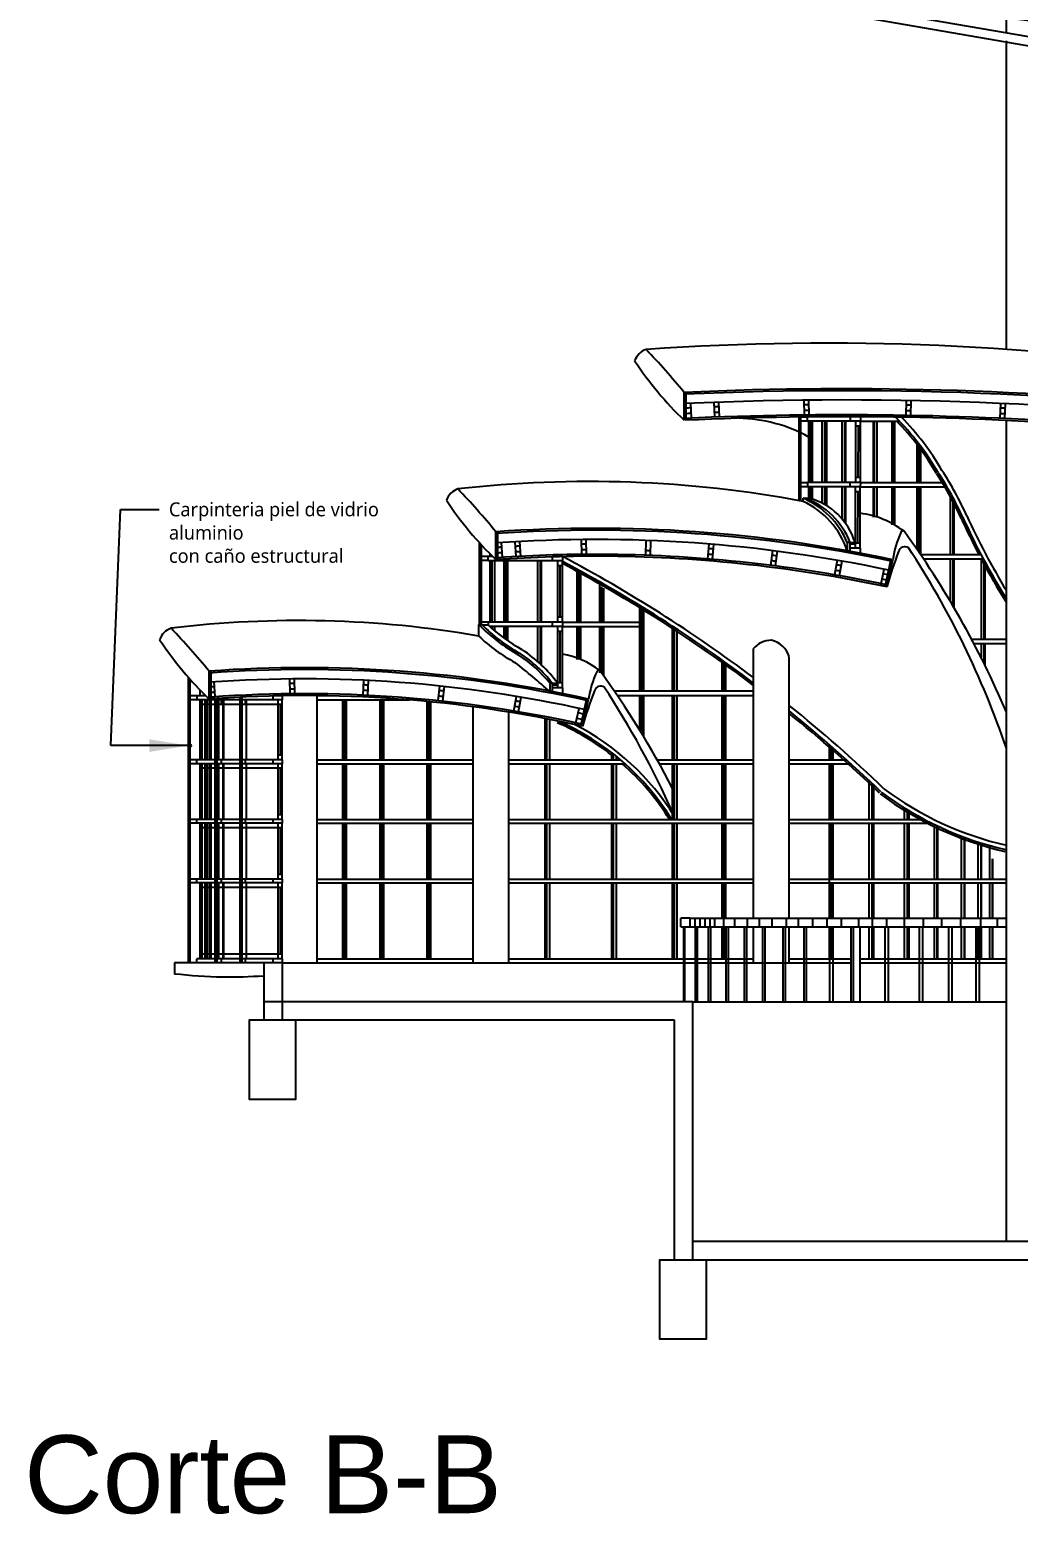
# Model space of a CAD drawing. Extents: x -30 to 1202, y 231 to 898.
# Drawn here: x 83.3 to 147.1, y 745 to 840.8 of the extents above; entities that cross this region are included whole.
import ezdxf

# ---------------------------------------------------------------- set-up
doc = ezdxf.new("R2010")
doc.units = 0
doc.header["$LTSCALE"] = 0.04
for name, color, linetype in [('0.1', 1, 'CONTINUOUS'), ('0.2', 2, 'CONTINUOUS'), ('0.3', 3, 'CONTINUOUS'), ('0.5', 5, 'CONTINUOUS')]:
    doc.layers.add(name, color=color, linetype=linetype)
doc.styles.add('Amir', font='l_10646.ttf', dxfattribs={"height": 0.15})
doc.styles.get("Standard").update_dxf_attribs({"font": 'romans.shx'})
doc.styles.add('STYLE2', font='arial.ttf')
doc.dimstyles.get("Standard").update_dxf_attribs({"dimtxt": 0.18, "dimasz": 0.18, "dimexe": 0.18, "dimexo": 0.0625, "dimgap": 0.09, "dimtad": 0, "dimtih": 1, "dimtoh": 1, "dimdec": 4, "dimzin": 0, "dimdsep": 46, "dimtxsty": 'Standard', "dimcen": 0.09, "dimadec": 0, "dimazin": 0, "dimtfac": 1, "dimtdec": 4, "dimtofl": 0, "dimtmove": 0, "dimatfit": 3, "dimfxl": 1, "dimtolj": 1, "dimtzin": 0, "dimarcsym": 0})

msp = doc.modelspace()

# ---------------------------------------------------------------- linework, layer by layer
at = {"layer": '0.1'}
for p, q in [((146.368, 840.617), (146.368, 841.597)), ((146.368, 820.174), (146.368, 840.107)), ((136.955, 815.546), (139.456, 815.546)), ((137.774, 815.546), (137.774, 811.586)), ((137.834, 815.546), (137.834, 811.586)), ((138.014, 815.546), (138.014, 811.586)), ((138.973, 815.546), (138.973, 811.586)), ((139.033, 815.546), (139.033, 811.586)), ((139.153, 815.546), (139.153, 811.586)), ((146.368, 762.578), (146.368, 815.588)), ((140.588, 814.245), (140.588, 811.586)), ((140.708, 814.091), (140.708, 811.586)), ((140.828, 813.934), (140.828, 811.586)), ((136.938, 811.304), (142.533, 811.304)), ((136.939, 811.586), (142.366, 811.586)), ((137.774, 811.304), (137.774, 809.352)), ((137.834, 811.304), (137.834, 809.352)), ((138.014, 811.304), (138.014, 809.352)), ((138.973, 811.304), (138.973, 808.844)), ((139.033, 811.304), (139.033, 808.844)), ((139.153, 811.304), (139.153, 808.844)), ((140.588, 811.304), (140.588, 807.275)), ((140.708, 811.304), (140.708, 807.101)), ((140.828, 811.304), (140.828, 806.926)), ((142.731, 810.957), (142.731, 806.926)), ((142.911, 810.643), (142.911, 806.926)), ((142.971, 810.515), (142.971, 806.926)), ((140.828, 806.926), (144.733, 806.926)), ((141.018, 806.644), (144.883, 806.644)), ((142.731, 806.644), (142.731, 803.943)), ((142.911, 806.644), (142.911, 803.639)), ((142.971, 806.644), (142.971, 803.536)), ((144.741, 806.644), (144.741, 801.465)), ((144.921, 806.573), (144.921, 801.465)), ((144.981, 806.462), (144.981, 801.465)), ((118.642, 805.98), (118.642, 802.564)), ((118.762, 805.915), (118.762, 802.564)), ((118.882, 805.849), (118.882, 802.564)), ((120.109, 804.954), (120.109, 802.564)), ((120.229, 804.853), (120.229, 802.564)), ((120.349, 804.751), (120.349, 802.564)), ((122.689, 803.643), (122.689, 798.121)), ((122.809, 803.569), (122.809, 798.121)), ((122.929, 803.495), (122.929, 798.121)), ((117.709, 802.564), (122.71, 802.564)), ((117.709, 802.283), (122.986, 802.283)), ((118.642, 802.283), (118.642, 800.164)), ((118.762, 802.283), (118.762, 800.164)), ((118.882, 802.283), (118.882, 800.164)), ((120.109, 802.283), (120.109, 799.286)), ((120.229, 802.283), (120.229, 799.286)), ((120.349, 802.283), (120.349, 799.119)), ((124.822, 798.121), (124.822, 802.296)), ((124.942, 798.121), (124.942, 802.218)), ((125.122, 798.121), (125.122, 802.1)), ((144.127, 801.465), (146.368, 801.465)), ((144.276, 801.184), (146.368, 801.184)), ((144.741, 801.184), (144.741, 800.277)), ((144.921, 801.184), (144.921, 799.916)), ((144.981, 801.184), (144.981, 799.794)), ((128.003, 800.128), (128.003, 798.121)), ((128.123, 800.042), (128.123, 798.121)), ((128.243, 799.956), (128.243, 798.121)), ((121.051, 798.121), (130.035, 798.121)), ((121.243, 797.84), (130.035, 797.84)), ((122.689, 797.84), (122.689, 795.602)), ((122.809, 797.84), (122.809, 795.406)), ((122.929, 797.84), (122.929, 795.208)), ((124.822, 793.684), (124.822, 797.84)), ((124.822, 793.684), (124.822, 797.84)), ((124.942, 793.684), (124.942, 797.84)), ((124.942, 793.684), (124.942, 797.84)), ((125.122, 793.684), (125.122, 797.84)), ((125.122, 793.684), (125.122, 797.84)), ((128.003, 797.84), (128.003, 793.684)), ((128.123, 797.84), (128.123, 793.684)), ((128.243, 797.84), (128.243, 793.684)), ((101.861, 797.543), (107.816, 797.543)), ((103.525, 793.684), (103.525, 797.543)), ((103.645, 793.684), (103.645, 797.543)), ((103.765, 793.684), (103.765, 797.543)), ((105.933, 793.684), (105.933, 797.543)), ((106.053, 793.684), (106.053, 797.543)), ((106.173, 793.684), (106.173, 797.543)), ((108.976, 793.684), (108.976, 797.428)), ((109.096, 793.684), (109.096, 797.428)), ((109.216, 793.684), (109.216, 797.428)), ((116.581, 793.684), (116.581, 796.323)), ((116.701, 793.684), (116.701, 796.323)), ((116.881, 793.684), (116.881, 796.323)), ((120.891, 793.684), (120.891, 794.133)), ((121.011, 793.684), (121.011, 794.039)), ((121.191, 793.684), (121.191, 793.895)), ((134.949, 793.684), (134.949, 794.647)), ((135.069, 793.684), (135.069, 794.542)), ((135.189, 793.684), (135.189, 794.437)), ((101.861, 793.684), (111.943, 793.684)), ((101.861, 793.428), (111.943, 793.428)), ((103.525, 789.832), (103.525, 793.428)), ((103.645, 789.832), (103.645, 793.428)), ((103.765, 789.832), (103.765, 793.428)), ((105.933, 789.832), (105.933, 793.428)), ((106.053, 789.832), (106.053, 793.428)), ((106.173, 789.832), (106.173, 793.428)), ((108.976, 789.832), (108.976, 793.428)), ((109.096, 789.832), (109.096, 793.428)), ((109.216, 789.832), (109.216, 793.428)), ((114.251, 793.684), (121.446, 793.684)), ((114.251, 793.428), (121.74, 793.428)), ((116.581, 789.832), (116.581, 793.428)), ((116.701, 789.832), (116.701, 793.428)), ((116.881, 789.832), (116.881, 793.428)), ((120.891, 789.832), (120.891, 793.428)), ((121.011, 789.832), (121.011, 793.428)), ((121.191, 789.832), (121.191, 793.428)), ((123.818, 793.684), (130.035, 793.684)), ((123.961, 793.428), (130.035, 793.428)), ((124.822, 789.832), (124.822, 793.428)), ((124.822, 789.832), (124.822, 793.428)), ((124.942, 789.832), (124.942, 793.428)), ((124.942, 789.832), (124.942, 793.428)), ((125.122, 789.832), (125.122, 793.428)), ((125.122, 789.832), (125.122, 793.428)), ((128.003, 793.428), (128.003, 789.832)), ((128.123, 793.428), (128.123, 789.832)), ((128.243, 793.428), (128.243, 789.832)), ((132.343, 793.684), (136.036, 793.684)), ((132.343, 793.428), (136.319, 793.428)), ((134.949, 789.832), (134.949, 793.428)), ((135.069, 789.832), (135.069, 793.428)), ((135.189, 789.832), (135.189, 793.428)), ((137.518, 789.832), (137.518, 792.32)), ((137.698, 789.832), (137.698, 792.15)), ((137.818, 789.832), (137.818, 792.037)), ((139.798, 789.832), (139.798, 790.564)), ((139.978, 789.832), (139.978, 790.454)), ((140.098, 789.832), (140.098, 790.381)), ((101.861, 789.832), (111.943, 789.832)), ((101.861, 789.577), (111.943, 789.577)), ((103.525, 785.981), (103.525, 789.577)), ((103.645, 785.981), (103.645, 789.577)), ((103.765, 785.981), (103.765, 789.577)), ((105.933, 785.981), (105.933, 789.577)), ((106.053, 785.981), (106.053, 789.577)), ((106.173, 785.981), (106.173, 789.577)), ((108.976, 785.981), (108.976, 789.577)), ((109.096, 785.981), (109.096, 789.577)), ((109.216, 785.981), (109.216, 789.577)), ((114.251, 789.832), (130.035, 789.832)), ((114.251, 789.577), (130.035, 789.577)), ((116.581, 785.981), (116.581, 789.577)), ((116.701, 785.981), (116.701, 789.577)), ((116.881, 785.981), (116.881, 789.577)), ((120.891, 785.981), (120.891, 789.577)), ((121.011, 785.981), (121.011, 789.577)), ((121.191, 785.981), (121.191, 789.577)), ((124.822, 785.981), (124.822, 789.577)), ((124.822, 785.981), (124.822, 789.577)), ((124.942, 785.981), (124.942, 789.577)), ((124.942, 785.981), (124.942, 789.577)), ((125.122, 785.981), (125.122, 789.577)), ((125.122, 785.981), (125.122, 789.577)), ((128.003, 789.577), (128.003, 785.981)), ((128.123, 789.577), (128.123, 785.981)), ((128.243, 789.577), (128.243, 785.981)), ((132.343, 789.832), (141.075, 789.832)), ((132.343, 789.577), (141.575, 789.577)), ((134.949, 785.981), (134.949, 789.577)), ((134.949, 783.458), (134.949, 789.577)), ((135.069, 785.981), (135.069, 789.577)), ((135.189, 785.981), (135.189, 789.577)), ((137.518, 785.981), (137.518, 789.577)), ((137.698, 785.981), (137.698, 789.577)), ((137.818, 785.981), (137.818, 789.577)), ((139.798, 785.981), (139.798, 789.577)), ((139.978, 785.981), (139.978, 789.577)), ((140.098, 785.981), (140.098, 789.577)), ((141.726, 785.981), (141.726, 789.502)), ((141.906, 785.981), (141.906, 789.416)), ((141.936, 785.981), (141.936, 789.401)), ((143.48, 785.981), (143.48, 788.745)), ((143.66, 785.981), (143.66, 788.677)), ((143.69, 785.981), (143.69, 788.666)), ((144.556, 785.981), (144.556, 788.368)), ((144.736, 785.981), (144.736, 788.311)), ((144.766, 785.981), (144.766, 788.302)), ((145.29, 785.981), (145.29, 788.147)), ((145.47, 785.981), (145.47, 787.285)), ((145.5, 785.981), (145.5, 787.28)), ((101.861, 785.981), (111.943, 785.981)), ((101.861, 785.725), (111.943, 785.725)), ((103.525, 780.834), (103.525, 785.725)), ((103.645, 780.834), (103.645, 785.725)), ((103.765, 780.834), (103.765, 785.725)), ((105.933, 780.834), (105.933, 785.725)), ((106.053, 780.834), (106.053, 785.725)), ((106.173, 780.834), (106.173, 785.725)), ((108.976, 780.834), (108.976, 785.725)), ((109.096, 780.834), (109.096, 785.725)), ((109.216, 780.834), (109.216, 785.725)), ((114.251, 785.981), (130.035, 785.981)), ((114.251, 785.725), (130.035, 785.725)), ((116.581, 780.834), (116.581, 785.725)), ((116.701, 780.834), (116.701, 785.725)), ((116.881, 780.834), (116.881, 785.725)), ((120.891, 780.834), (120.891, 785.725)), ((121.011, 780.834), (121.011, 785.725)), ((121.191, 780.834), (121.191, 785.725)), ((124.822, 780.834), (124.822, 785.725)), ((124.822, 780.834), (124.822, 785.725)), ((124.942, 780.834), (124.942, 785.725)), ((124.942, 780.834), (124.942, 785.725)), ((125.122, 780.834), (125.122, 785.725)), ((125.122, 780.834), (125.122, 785.725)), ((128.003, 785.725), (128.003, 783.458)), ((128.123, 785.725), (128.123, 783.458)), ((128.243, 785.725), (128.243, 783.458)), ((132.343, 785.981), (146.368, 785.981)), ((132.343, 785.725), (146.368, 785.725)), ((134.949, 783.458), (134.949, 785.725)), ((135.069, 783.458), (135.069, 785.725)), ((135.189, 783.458), (135.189, 785.725)), ((137.518, 783.458), (137.518, 785.725)), ((137.698, 783.458), (137.698, 785.725)), ((137.818, 783.458), (137.818, 785.725)), ((139.798, 783.458), (139.798, 785.725)), ((139.978, 783.458), (139.978, 785.725)), ((140.098, 783.458), (140.098, 785.725)), ((141.726, 783.458), (141.726, 785.725)), ((141.906, 783.458), (141.906, 785.725)), ((141.936, 783.458), (141.936, 785.725)), ((143.48, 783.458), (143.48, 785.725)), ((143.66, 783.458), (143.66, 785.725)), ((143.69, 783.458), (143.69, 785.725)), ((144.556, 783.458), (144.556, 785.725)), ((144.736, 783.458), (144.736, 785.725)), ((144.766, 783.458), (144.766, 785.725)), ((145.29, 783.458), (145.29, 785.725)), ((145.47, 783.458), (145.47, 785.725)), ((145.5, 783.458), (145.5, 785.725)), ((126.267, 782.885), (126.267, 783.458)), ((126.589, 782.885), (126.589, 783.458)), ((126.911, 782.885), (126.911, 783.458)), ((127.233, 782.885), (127.233, 783.458)), ((127.555, 782.885), (127.555, 783.458)), ((128.12, 782.885), (128.12, 783.458)), ((128.839, 782.885), (128.839, 783.458)), ((129.661, 782.885), (129.661, 783.458)), ((130.432, 782.885), (130.432, 783.458)), ((131.254, 782.885), (131.254, 783.458)), ((132.178, 782.885), (132.178, 783.458)), ((132.949, 782.885), (132.949, 783.458)), ((133.873, 782.885), (133.873, 783.458)), ((134.798, 782.885), (134.798, 783.458)), ((135.722, 782.885), (135.722, 783.458)), ((136.852, 782.885), (136.852, 783.458)), ((137.726, 782.885), (137.726, 783.458)), ((138.65, 782.885), (138.65, 783.458)), ((139.78, 782.885), (139.78, 783.458)), ((141.013, 782.885), (141.013, 783.458)), ((142.194, 782.885), (142.194, 783.458)), ((143.427, 782.885), (143.427, 783.458)), ((144.711, 782.885), (144.711, 783.458)), ((145.79, 782.885), (145.79, 783.458)), ((146.366, 782.311), (146.366, 783.458)), ((146.366, 782.311), (146.366, 783.458)), ((128.003, 782.885), (128.003, 780.834)), ((128.123, 782.885), (128.123, 780.834)), ((128.243, 782.311), (128.243, 780.834)), ((134.949, 780.834), (134.949, 782.885)), ((134.949, 780.834), (134.949, 782.885)), ((135.069, 780.834), (135.069, 782.885)), ((135.189, 780.834), (135.189, 782.885)), ((137.518, 780.834), (137.518, 782.885)), ((137.698, 780.834), (137.698, 782.885)), ((137.818, 780.834), (137.818, 782.885)), ((139.798, 780.834), (139.798, 782.885)), ((139.978, 780.834), (139.978, 782.885)), ((140.098, 780.834), (140.098, 782.885)), ((141.726, 780.834), (141.726, 782.885)), ((141.906, 780.834), (141.906, 782.885)), ((141.936, 780.834), (141.936, 782.885)), ((143.48, 780.834), (143.48, 782.885)), ((143.66, 780.834), (143.66, 782.885)), ((143.69, 780.834), (143.69, 782.885)), ((144.556, 780.834), (144.556, 782.885)), ((144.736, 780.834), (144.736, 782.885)), ((144.766, 780.834), (144.766, 782.885)), ((145.29, 780.834), (145.29, 782.885)), ((145.47, 780.834), (145.47, 782.885)), ((145.5, 780.834), (145.5, 782.885)), ((101.861, 780.834), (111.943, 780.834)), ((114.251, 780.834), (125.525, 780.834)), ((125.645, 780.834), (130.035, 780.834)), ((132.343, 780.834), (136.34, 780.834)), ((136.935, 780.834), (146.368, 780.834))]:
    msp.add_line(p, q, dxfattribs=at)
msp.add_circle((93.651, 794.597), 0.0822, dxfattribs=at)
for centre, radius, start, end in [((126.684, 803.295), 17.698, 30.28608, 44.98276), ((126.684, 803.295), 17.979, 30.28608, 44.06657), ((126.684, 803.295), 17.578, 30.28608, 44.1831), ((124.315, 800.667), 20.976, 24.23284, 33.17015), ((124.315, 800.667), 21.096, 24.23284, 33.17015), ((124.315, 800.667), 21.377, 24.23284, 33.17015), ((187.854, 829.642), 48.858, 204.63832, 207.70617), ((187.854, 829.642), 48.738, 204.63832, 211.65655), ((187.854, 829.642), 48.457, 204.63832, 211.11324), ((75.176, 726.043), 91.271, 53.05433, 62.22504), ((75.176, 726.043), 90.99, 52.92116, 62.13182), ((75.176, 726.043), 90.87, 52.86395, 62.09181), ((187.854, 829.642), 48.858, 208.0797, 211.88406), ((75.176, 726.043), 91.271, 46.10235, 51.21946), ((75.176, 726.043), 90.99, 46.10235, 51.07717), ((75.176, 726.043), 90.87, 46.10235, 51.01604), ((111.069, 781.433), 15.935, 51.948, 66.73174), ((111.069, 781.433), 16.055, 31.54332, 66.73174), ((111.069, 781.433), 16.311, 31.72924, 62.92262), ((111.069, 781.433), 15.935, 31.80855, 48.82877), ((151.133, 808.87), 21.251, 233.39367, 257.04148), ((151.133, 808.87), 21.659, 233.39367, 257.04148), ((151.133, 808.87), 21.532, 233.39367, 257.04148), ((111.069, 781.433), 15.935, 29.47282, 30.73342), ((111.069, 781.433), 16.055, 30.22194, 30.47915)]:
    msp.add_arc(centre, radius, start, end, dxfattribs=at)
at = {"layer": '0.2'}
for p, q in [((160.811, 838.125), (133.118, 842.904)), ((160.811, 837.514), (132.758, 842.358)), ((132.958, 815.812), (132.958, 810.417)), ((133.078, 815.814), (133.078, 810.395)), ((133.527, 815.805), (133.078, 815.805)), ((133.527, 815.549), (133.524, 815.819)), ((133.527, 815.549), (133.078, 815.549)), ((136.292, 815.549), (133.527, 815.549)), ((133.62, 811.588), (133.62, 815.549)), ((133.74, 811.588), (133.74, 815.549)), ((133.86, 811.588), (133.86, 815.549)), ((134.471, 811.588), (134.471, 815.549)), ((134.651, 811.588), (134.651, 815.549)), ((134.771, 811.588), (134.771, 815.549)), ((135.758, 811.588), (135.758, 815.549)), ((135.938, 811.588), (135.938, 815.549)), ((135.998, 811.588), (135.998, 815.549)), ((136.632, 815.548), (136.616, 811.587)), ((136.939, 811.586), (136.955, 815.546)), ((133.527, 811.571), (133.078, 811.571)), ((133.527, 811.307), (133.078, 811.307)), ((133.528, 811.588), (133.527, 811.307)), ((136.292, 811.307), (133.527, 811.307)), ((136.293, 811.588), (133.528, 811.588)), ((133.62, 810.578), (133.62, 811.307)), ((133.74, 810.578), (133.74, 811.307)), ((133.86, 810.506), (133.86, 811.307)), ((134.471, 810.25), (134.471, 811.307)), ((134.651, 810.152), (134.651, 811.307)), ((134.771, 810.08), (134.771, 811.307)), ((135.758, 809.235), (135.758, 811.307)), ((135.938, 809.011), (135.938, 811.307)), ((135.998, 808.928), (135.998, 811.307)), ((136.615, 811.305), (136.599, 807.344)), ((136.922, 807.343), (136.938, 811.304)), ((133.241, 810.365), (133.241, 810.578)), ((133.241, 810.578), (133.62, 810.578)), ((112.335, 807.705), (112.335, 802.424)), ((112.455, 807.574), (112.455, 802.424)), ((112.904, 806.798), (112.455, 806.798)), ((112.904, 806.543), (112.455, 806.543)), ((112.904, 806.517), (112.904, 806.798)), ((113.206, 806.798), (112.904, 806.798)), ((117.064, 806.517), (112.904, 806.517)), ((113.047, 806.798), (113.047, 806.957)), ((113.047, 802.564), (113.047, 806.517)), ((113.167, 802.564), (113.167, 806.517)), ((113.347, 802.564), (113.347, 806.517)), ((113.922, 806.517), (113.922, 802.564)), ((114.042, 806.517), (114.042, 802.564)), ((114.162, 806.517), (114.162, 802.564)), ((116.092, 806.517), (116.092, 802.564)), ((116.272, 806.517), (116.272, 802.564)), ((116.332, 806.517), (116.332, 802.564)), ((117.386, 806.517), (117.386, 802.564)), ((117.709, 806.195), (117.386, 806.195)), ((117.547, 806.195), (117.547, 802.886)), ((117.709, 802.564), (117.709, 806.517)), ((112.299, 801.667), (112.299, 802.424)), ((112.299, 802.424), (112.483, 802.424)), ((112.904, 802.564), (112.455, 802.564)), ((112.509, 802.397), (112.904, 802.397)), ((117.064, 802.564), (112.904, 802.564)), ((112.904, 802.564), (112.904, 802.397)), ((117.709, 802.886), (117.386, 802.886)), ((117.064, 802.283), (113.025, 802.283)), ((113.167, 802.283), (113.167, 802.155)), ((113.347, 801.999), (113.347, 802.283)), ((113.922, 802.283), (113.922, 801.543)), ((114.042, 802.283), (114.042, 801.456)), ((114.162, 802.283), (114.162, 801.372)), ((116.092, 802.283), (116.092, 800.038)), ((116.272, 802.283), (116.272, 799.877)), ((116.332, 802.283), (116.332, 799.821)), ((117.386, 802.283), (117.386, 798.33)), ((117.709, 801.961), (117.386, 801.961)), ((117.547, 801.961), (117.547, 798.652)), ((117.709, 798.33), (117.709, 802.283)), ((130.035, 783.458), (130.035, 800.855)), ((132.343, 783.458), (132.343, 800.298)), ((93.531, 799.031), (93.531, 780.578)), ((93.651, 798.895), (93.651, 780.578)), ((117.066, 798.62), (117.386, 798.62)), ((117.066, 798.527), (117.386, 798.527)), ((117.709, 798.652), (117.386, 798.652)), ((94.093, 797.799), (93.651, 797.799)), ((94.692, 797.799), (94.093, 797.799)), ((94.093, 797.799), (94.093, 797.543)), ((94.306, 797.799), (94.306, 798.189)), ((95.268, 797.622), (95.268, 780.578)), ((95.388, 797.631), (95.388, 780.578)), ((96.881, 797.719), (96.881, 780.578)), ((97.001, 797.725), (97.001, 780.578)), ((101.861, 780.578), (101.861, 797.818)), ((94.093, 797.543), (93.651, 797.543)), ((96.881, 797.543), (94.093, 797.543)), ((94.306, 793.684), (94.306, 797.543)), ((95.268, 797.25), (94.306, 797.25)), ((94.454, 793.684), (94.454, 797.543)), ((94.634, 793.684), (94.634, 797.543)), ((94.76, 793.684), (94.76, 797.543)), ((94.909, 793.684), (94.909, 797.543)), ((95.029, 793.684), (95.029, 797.543)), ((96.881, 797.25), (95.388, 797.25)), ((95.518, 793.684), (95.518, 797.543)), ((95.663, 797.505), (95.663, 797.25)), ((95.79, 793.684), (95.79, 797.543)), ((95.85, 793.684), (95.85, 797.543)), ((99.027, 797.543), (97.001, 797.543)), ((99.32, 797.25), (97.001, 797.25)), ((97.034, 793.684), (97.034, 797.543)), ((97.211, 797.505), (97.211, 797.25)), ((97.306, 793.684), (97.306, 797.543)), ((99.327, 797.543), (99.327, 793.684)), ((99.62, 793.684), (99.62, 797.543)), ((111.943, 780.578), (111.943, 797.098)), ((114.251, 780.578), (114.251, 796.758)), ((94.1, 793.684), (93.651, 793.684)), ((94.1, 793.428), (93.651, 793.428)), ((94.1, 793.428), (94.1, 793.684)), ((95.268, 793.684), (94.1, 793.684)), ((95.268, 793.428), (94.1, 793.428)), ((94.306, 789.832), (94.306, 793.428)), ((95.268, 793.135), (94.306, 793.135)), ((94.454, 789.832), (94.454, 793.428)), ((94.634, 789.832), (94.634, 793.428)), ((94.76, 789.832), (94.76, 793.428)), ((94.909, 789.832), (94.909, 793.428)), ((95.029, 789.832), (95.029, 793.428)), ((96.881, 793.684), (95.388, 793.684)), ((96.881, 793.428), (95.388, 793.428)), ((96.881, 793.135), (95.388, 793.135)), ((95.518, 789.832), (95.518, 793.428)), ((95.663, 793.684), (95.663, 793.428)), ((95.79, 789.832), (95.79, 793.428)), ((95.85, 789.832), (95.85, 793.428)), ((99.034, 793.684), (97.001, 793.684)), ((99.034, 793.428), (97.001, 793.428)), ((99.327, 793.135), (97.001, 793.135)), ((97.034, 789.832), (97.034, 793.428)), ((97.211, 793.684), (97.211, 793.428)), ((97.306, 789.832), (97.306, 793.428)), ((99.327, 793.428), (99.327, 789.832)), ((99.62, 789.832), (99.62, 793.428)), ((124.822, 791.821), (124.822, 790.282)), ((94.1, 789.832), (93.651, 789.832)), ((94.1, 789.577), (93.651, 789.577)), ((94.1, 789.577), (94.1, 789.832)), ((95.268, 789.832), (94.1, 789.832)), ((95.268, 789.577), (94.1, 789.577)), ((94.306, 785.981), (94.306, 789.577)), ((95.268, 789.283), (94.306, 789.283)), ((94.454, 785.981), (94.454, 789.577)), ((94.634, 785.981), (94.634, 789.577)), ((94.76, 785.981), (94.76, 789.577)), ((94.909, 785.981), (94.909, 789.577)), ((95.029, 785.981), (95.029, 789.577)), ((99.034, 789.832), (95.388, 789.832)), ((99.034, 789.577), (95.388, 789.577)), ((99.327, 789.283), (95.388, 789.283)), ((95.518, 785.981), (95.518, 789.577)), ((95.663, 789.832), (95.663, 789.577)), ((95.79, 785.981), (95.79, 789.577)), ((95.85, 785.981), (95.85, 789.577)), ((97.034, 785.981), (97.034, 789.577)), ((97.211, 789.832), (97.211, 789.577)), ((97.306, 785.981), (97.306, 789.577)), ((99.327, 789.577), (99.327, 785.981)), ((99.62, 785.981), (99.62, 789.577)), ((94.1, 785.981), (93.651, 785.981)), ((94.1, 785.725), (93.651, 785.725)), ((99.034, 785.981), (94.1, 785.981)), ((94.1, 785.725), (94.1, 785.981)), ((99.034, 785.725), (94.1, 785.725)), ((94.306, 780.834), (94.306, 785.725)), ((99.327, 785.432), (94.306, 785.432)), ((94.454, 780.834), (94.454, 785.725)), ((94.634, 780.834), (94.634, 785.725)), ((94.76, 780.834), (94.76, 785.725)), ((94.909, 780.834), (94.909, 785.725)), ((95.029, 780.834), (95.029, 785.725)), ((95.518, 780.834), (95.518, 785.725)), ((95.663, 785.981), (95.663, 785.725)), ((95.79, 780.834), (95.79, 785.725)), ((95.85, 780.834), (95.85, 785.725)), ((97.034, 780.834), (97.034, 785.725)), ((97.211, 785.981), (97.211, 785.725)), ((97.306, 780.834), (97.306, 785.725)), ((99.327, 785.725), (99.327, 780.834)), ((99.62, 780.834), (99.62, 785.725)), ((125.945, 783.458), (146.368, 783.458)), ((125.945, 782.885), (146.366, 782.885)), ((126.267, 782.885), (126.267, 778.058)), ((126.41, 782.885), (126.41, 778.058)), ((127.121, 782.885), (127.121, 778.058)), ((127.263, 782.885), (127.263, 778.058)), ((128.253, 782.885), (128.253, 778.058)), ((128.396, 782.885), (128.396, 778.058)), ((129.442, 782.885), (129.442, 778.058)), ((129.585, 782.885), (129.585, 778.058)), ((130.035, 780.578), (130.035, 782.885)), ((130.632, 782.885), (130.632, 778.058)), ((130.774, 782.885), (130.774, 778.058)), ((131.934, 782.885), (131.934, 778.058)), ((132.077, 782.885), (132.077, 778.058)), ((132.343, 780.578), (132.343, 782.885)), ((133.293, 782.885), (133.293, 778.058)), ((133.436, 782.885), (133.436, 778.058)), ((134.949, 782.885), (134.949, 778.058)), ((135.163, 782.885), (135.163, 778.058)), ((136.34, 778.058), (136.34, 782.885)), ((136.503, 778.058), (136.503, 782.885)), ((136.935, 778.058), (136.935, 782.885)), ((138.518, 782.885), (138.518, 778.058)), ((138.733, 782.885), (138.733, 778.058)), ((140.744, 782.885), (140.744, 778.058)), ((140.959, 782.885), (140.959, 778.058)), ((142.634, 782.885), (142.634, 778.058)), ((142.849, 782.885), (142.849, 778.058)), ((144.398, 782.885), (144.398, 778.058)), ((144.613, 782.885), (144.613, 778.058)), ((98.42, 780.578), (92.649, 780.578)), ((92.649, 780.578), (92.649, 779.841)), ((94.1, 780.578), (94.1, 780.834)), ((99.034, 780.834), (94.1, 780.834)), ((99.327, 781.127), (94.306, 781.127)), ((95.663, 780.834), (95.663, 780.578)), ((97.211, 780.834), (97.211, 780.578)), ((99.62, 780.578), (125.525, 780.578)), ((125.645, 780.578), (136.34, 780.578)), ((136.935, 780.578), (146.368, 780.578)), ((126.13, 778.058), (146.368, 778.058))]:
    msp.add_line(p, q, dxfattribs=at)
for centre, radius, start, end in [((233.484, 1579.212), 742.742, 262.212649, 264.384985), ((134.769, 653.18), 167.396, 81.05004, 93.99423), ((123.482, 819.052), 1.178, 108.45182, 161.07666), ((88.319, 786.834), 48.183, 39.37402, 43.77639), ((141.249, 831.932), 22.643, 213.50267, 226.16048), ((128.908, 805.979), 9.752, 61.10688, 89.01841), ((111.326, 810.052), 1.178, 108.45182, 161.07666), ((119.407, 736.193), 75.452, 79.43517, 96.43302), ((76.163, 777.834), 48.183, 39.37402, 43.77639), ((129.093, 822.932), 22.643, 213.50267, 226.16048), ((130.99, 805.474), 5.578, 23.69228, 66.20293), ((130.99, 805.474), 5.385, 18.43564, 65.29016), ((131.536, 805.82), 5.106, 21.78244, 68.6962), ((132.522, 806.456), 4.265, 17.16798, 75.09292), ((136.201, 803.764), 5.875, 52.70547, 82.86973), ((145.036, 805.775), 6.053, 154.75758, 172.15986), ((139.693, 808.318), 0.138, 60.56988, 163.82481), ((92.828, 774.195), 58.097, 22.84453, 36.11423), ((139.823, 807.012), 0.425, 58.08345, 164.50043), ((92.318, 776.06), 57.084, 18.76299, 33.26587), ((160.842, 798.668), 23.037, 158.46293, 164.45157), ((100.671, 734.763), 67.907, 80.14052, 96.96198), ((120.132, 809.983), 10.885, 223.98153, 241.2463), ((120.132, 809.983), 10.754, 224.66109, 241.2463), ((120.132, 809.983), 10.478, 226.38326, 241.2463), ((92.813, 801.052), 1.178, 108.45182, 161.07666), ((110.58, 813.932), 22.643, 213.50267, 226.16048), ((57.65, 768.834), 48.183, 39.37402, 43.77639), ((120.132, 809.983), 11.424, 226.7148, 241.2463), ((131.2, 799.879), 1.519, 90.12191, 140.02938), ((130.909, 799.951), 1.475, 14.64739, 78.75846), ((110.131, 793.227), 8.644, 38.59566, 56.55535), ((110.131, 793.227), 8.776, 37.91411, 56.55535), ((110.131, 793.227), 9.051, 36.56681, 56.55535), ((116.878, 795.341), 5.223, 51.65384, 80.84546), ((114.492, 799.705), 0.3, 51.95452, 61.2463), ((89.604, 767.901), 40.684, 47.88505, 51.95452), ((125.394, 796.775), 6.053, 154.75758, 172.15986), ((120.05, 799.318), 0.138, 60.56988, 163.82481), ((73.185, 765.195), 58.097, 27.27692, 36.11423), ((141.199, 789.668), 23.037, 158.46293, 164.45157), ((120.18, 798.012), 0.425, 58.08345, 164.50043), ((72.675, 767.06), 57.084, 24.00416, 33.26587)]:
    msp.add_arc(centre, radius, start, end, dxfattribs=at)
msp.add_spline([(98.42, 779.712), (95.762, 779.637), (92.649, 779.841)], degree=3, dxfattribs=at)
at = {"layer": '0.3'}
for p, q in [((125.565, 815.6), (125.565, 817.4)), ((125.685, 815.6), (125.685, 817.4)), ((127.539, 815.799), (127.504, 816.759)), ((127.839, 815.81), (127.804, 816.769)), ((133.332, 815.937), (133.323, 816.897)), ((133.632, 815.94), (133.623, 816.9)), ((139.908, 815.915), (139.926, 816.875)), ((140.208, 815.909), (140.226, 816.869)), ((126.044, 815.74), (126.002, 816.699)), ((136.309, 815.549), (136.31, 815.831)), ((136.956, 815.828), (136.31, 815.831)), ((136.956, 815.828), (136.955, 815.546)), ((145.964, 815.727), (146.007, 816.686)), ((146.263, 815.713), (146.307, 816.672)), ((136.955, 815.546), (136.309, 815.549)), ((136.954, 815.224), (136.631, 815.225)), ((136.792, 815.224), (136.779, 811.909)), ((136.292, 811.307), (136.293, 811.588)), ((136.938, 811.304), (136.292, 811.307)), ((136.939, 811.586), (136.293, 811.588)), ((136.936, 810.981), (136.613, 810.982)), ((136.94, 811.908), (136.617, 811.91)), ((136.775, 810.982), (136.762, 807.667)), ((136.939, 811.586), (136.938, 811.304)), ((113.41, 806.596), (113.41, 808.4)), ((113.53, 806.6), (113.53, 808.4)), ((113.742, 807.701), (113.806, 806.743)), ((114.641, 807.757), (114.692, 806.798)), ((114.94, 807.773), (114.991, 806.814)), ((118.925, 807.899), (118.931, 806.939)), ((119.225, 807.901), (119.231, 806.941)), ((123.098, 807.845), (123.061, 806.885)), ((123.398, 807.833), (123.361, 806.874)), ((127.155, 807.609), (127.075, 806.652)), ((127.454, 807.584), (127.374, 806.627)), ((131.268, 807.185), (131.145, 806.233)), ((131.566, 807.147), (131.443, 806.195)), ((136.277, 807.715), (136.098, 807.715)), ((136.098, 807.715), (136.098, 807.176)), ((136.275, 807.145), (136.277, 807.715)), ((136.275, 807.064), (136.276, 807.346)), ((136.922, 807.343), (136.276, 807.346)), ((136.277, 807.715), (136.597, 807.715)), ((136.277, 807.622), (136.597, 807.622)), ((136.923, 807.666), (136.6, 807.667)), ((136.922, 807.343), (136.92, 807.025)), ((117.064, 806.517), (117.064, 806.798)), ((117.709, 806.798), (117.064, 806.798)), ((117.709, 806.517), (117.064, 806.517)), ((117.709, 806.798), (117.709, 806.517)), ((135.447, 806.561), (135.28, 805.615)), ((135.742, 806.509), (135.575, 805.563)), ((138.548, 804.865), (138.922, 806.625)), ((138.665, 804.84), (139.04, 806.6)), ((138.254, 804.927), (138.479, 805.983)), ((117.064, 802.283), (117.064, 802.564)), ((117.709, 802.564), (117.064, 802.564)), ((117.709, 802.564), (117.709, 802.283)), ((117.709, 802.283), (117.064, 802.283)), ((94.896, 797.6), (94.896, 799.4)), ((95.016, 797.6), (95.016, 799.4)), ((95.29, 797.744), (95.223, 798.702)), ((100.117, 797.938), (100.11, 798.898)), ((100.417, 797.94), (100.41, 798.9)), ((104.84, 797.855), (104.887, 798.814)), ((105.139, 797.84), (105.187, 798.799)), ((117.066, 798.62), (116.887, 798.62)), ((116.887, 798.62), (116.887, 798.081)), ((117.064, 798.049), (117.066, 798.62)), ((99.027, 797.543), (99.027, 797.799)), ((99.614, 797.799), (99.027, 797.799)), ((99.614, 797.799), (99.614, 797.543)), ((109.682, 797.489), (109.786, 798.443)), ((109.98, 797.457), (110.084, 798.411)), ((114.577, 796.826), (114.737, 797.773)), ((114.873, 796.776), (115.033, 797.723)), ((117.064, 798.049), (117.064, 798.33)), ((117.709, 798.33), (117.064, 798.33)), ((117.064, 797.968), (117.065, 798.25)), ((117.709, 798.33), (117.709, 797.958)), ((118.888, 795.87), (119.28, 797.626)), ((119.005, 795.843), (119.397, 797.6)), ((99.614, 797.543), (99.027, 797.543)), ((99.614, 797.25), (99.32, 797.25)), ((99.473, 797.25), (99.473, 793.977)), ((118.579, 796.06), (118.782, 796.998)), ((99.62, 793.977), (99.327, 793.977)), ((99.034, 793.428), (99.034, 793.684)), ((99.62, 793.684), (99.034, 793.684)), ((99.62, 793.428), (99.034, 793.428)), ((99.62, 793.135), (99.327, 793.135)), ((99.473, 793.135), (99.473, 790.125)), ((99.62, 793.684), (99.62, 793.428)), ((99.62, 790.125), (99.327, 790.125)), ((99.034, 789.577), (99.034, 789.832)), ((99.62, 789.832), (99.034, 789.832)), ((99.62, 789.577), (99.034, 789.577)), ((99.62, 789.283), (99.327, 789.283)), ((99.473, 789.283), (99.473, 786.274)), ((99.62, 789.832), (99.62, 789.577)), ((99.62, 786.274), (99.327, 786.274)), ((99.034, 785.725), (99.034, 785.981)), ((99.62, 785.981), (99.034, 785.981)), ((99.62, 785.725), (99.034, 785.725)), ((99.62, 785.432), (99.327, 785.432)), ((99.473, 785.432), (99.473, 781.127)), ((99.62, 785.981), (99.62, 785.725)), ((125.525, 782.885), (125.525, 778.058)), ((125.58, 782.885), (125.58, 778.058)), ((99.62, 780.834), (99.034, 780.834)), ((99.034, 780.578), (99.034, 780.834)), ((99.62, 781.127), (99.327, 781.127)), ((99.62, 780.834), (99.62, 780.578)), ((146.368, 774.578), (146.368, 777.915))]:
    msp.add_line(p, q, dxfattribs=at)
for centre, radius, start, end in [((233.484, 1579.212), 740.942, 261.951732, 278.048268), ((233.484, 1579.212), 741.062, 261.951732, 278.048268), ((233.484, 1579.212), 742.142, 261.951732, 278.048268), ((233.484, 1579.212), 742.022, 261.951732, 278.048268), ((135.85, 587.849), 229.782, 83.7637, 92.56542), ((135.85, 587.849), 229.662, 82.37781, 92.56542), ((135.85, 587.849), 229.062, 82.40783, 92.56542), ((135.85, 587.849), 228.762, 92.46407, 92.56542), ((135.85, 587.849), 228.402, 92.46407, 92.56542), ((135.85, 587.849), 228.102, 89.18747, 92.56542), ((135.85, 587.849), 227.982, 89.18747, 92.56542), ((135.85, 587.849), 228.762, 92.01301, 92.08815), ((135.85, 587.849), 228.402, 92.0129, 92.08815), ((135.85, 587.849), 228.762, 90.55728, 90.63242), ((135.85, 587.849), 228.402, 90.55728, 90.63254), ((135.85, 587.849), 227.982, 82.37781, 89.18747), ((135.85, 587.849), 228.102, 82.37781, 89.18747), ((135.85, 587.849), 228.402, 88.90547, 88.98073), ((135.85, 587.849), 228.762, 88.90547, 88.98061), ((135.85, 587.849), 228.402, 87.38352, 87.45878), ((135.85, 587.849), 228.762, 87.38352, 87.45866), ((119.817, 716.265), 92.358, 77.98722, 93.97818), ((119.817, 716.265), 92.238, 77.98722, 93.97818), ((119.817, 716.265), 91.638, 77.98722, 93.97818), ((119.817, 716.265), 91.338, 93.80098, 93.97818), ((119.817, 716.265), 91.338, 93.05073, 93.23892), ((119.817, 716.265), 91.338, 90.37031, 90.5585), ((119.817, 716.265), 90.978, 90.37031, 90.55924), ((119.817, 716.265), 90.978, 87.76043, 87.94936), ((119.817, 716.265), 91.338, 85.21957, 85.40775), ((119.817, 716.265), 90.558, 89.43371, 94.05739), ((119.817, 716.265), 90.978, 93.80098, 93.97818), ((119.817, 716.265), 90.678, 89.43371, 93.97818), ((119.817, 716.265), 90.978, 93.05073, 93.23966), ((119.817, 716.265), 90.558, 77.98722, 89.43371), ((119.817, 716.265), 90.678, 77.98722, 89.43371), ((119.817, 716.265), 90.978, 85.21957, 85.4085), ((119.817, 716.265), 90.978, 82.63393, 82.82286), ((119.817, 716.265), 91.338, 82.63393, 82.82212), ((119.817, 716.265), 91.338, 79.99236, 80.18055), ((119.817, 716.265), 90.978, 79.99236, 80.18129), ((119.817, 716.265), 90.978, 77.98722, 78.25172), ((119.817, 716.265), 91.338, 77.98722, 78.25068), ((101.021, 715.13), 84.493, 77.43908, 94.15716), ((101.021, 715.13), 84.373, 77.43908, 94.15716), ((101.021, 715.13), 83.773, 77.43908, 94.15716), ((101.021, 715.13), 83.473, 90.41816, 90.62408), ((101.021, 715.13), 83.473, 87.14979, 87.35572), ((101.021, 715.13), 83.473, 93.96865, 94.15716), ((101.021, 715.13), 83.113, 93.96865, 94.15716), ((101.021, 715.13), 82.813, 77.43908, 94.15716), ((101.021, 715.13), 82.693, 77.43908, 94.15716), ((101.021, 715.13), 83.113, 90.41816, 90.62497), ((101.021, 715.13), 83.113, 87.14979, 87.35661), ((101.021, 715.13), 83.113, 83.7896, 83.99642), ((101.021, 715.13), 83.473, 83.7896, 83.99552), ((101.021, 715.13), 83.113, 80.37151, 80.57832), ((101.021, 715.13), 83.473, 80.37151, 80.57743), ((101.021, 715.13), 83.473, 77.43908, 77.75968), ((101.021, 715.13), 83.113, 77.43908, 77.75968)]:
    msp.add_arc(centre, radius, start, end, dxfattribs=at)
at = {"layer": '0.5'}
for p, q in [((95.831, 797.543), (95.388, 797.543)), ((97.476, 797.543), (97.034, 797.543)), ((97.482, 789.832), (97.034, 789.832)), ((97.482, 789.577), (97.034, 789.577)), ((125.945, 783.458), (125.345, 783.458)), ((125.345, 782.885), (125.345, 783.458)), ((125.945, 782.885), (125.945, 783.458)), ((125.345, 782.885), (125.945, 782.885)), ((99.62, 780.578), (98.42, 780.578)), ((98.42, 780.578), (98.42, 776.858)), ((99.62, 780.578), (99.62, 776.858)), ((126.13, 778.058), (98.42, 778.058)), ((126.13, 761.378), (126.13, 778.058)), ((124.93, 776.858), (98.42, 776.858)), ((124.93, 761.378), (124.93, 776.858)), ((149.715, 762.578), (126.13, 762.578)), ((148.859, 761.378), (126.13, 761.378))]:
    msp.add_line(p, q, dxfattribs=at)
for points in [[(100.49, 776.858), (97.469, 776.858), (97.469, 771.764), (100.49, 771.764)], [(127, 761.378), (123.979, 761.378), (123.979, 756.284), (127, 756.284)]]:
    msp.add_lwpolyline(points, close=True, dxfattribs=at)

# ---------------------------------------------------------------- texts
at = {"layer": '0.1', "style": 'STYLE2'}
msp.add_text('Corte B-B', height=5.0295, dxfattribs=at).set_placement((82.953, 745.032))
at = {"layer": '0.1', "insert": (92.298, 810.299), "char_height": 0.9, "width": 16.20625, "attachment_point": 1, "style": 'Amir'}
msp.add_mtext('\\A1;Carpinteria piel de vidrio aluminio\\Pcon caño estructural', dxfattribs=at)

# ---------------------------------------------------------------- leaders
at = {"layer": '0.1', "annotation_type": 0, "has_hookline": 1, "hookline_direction": 0, "text_width": 14.843}
msp.add_leader([(93.531, 794.597), (88.548, 794.597), (89.173, 809.849), (91.673, 809.849)], dimstyle='Standard', override={"dimtxt": 0.15, "dimasz": 2.5, "dimexe": 1.25, "dimexo": 0.625, "dimgap": 0.625, "dimtad": 0, "dimtih": 0, "dimtoh": 0, "dimzin": 8, "dimlunit": 6, "dimtxsty": 'Amir', "dimcen": 2.5, "dimtofl": 1}, dxfattribs=at)

doc.saveas('drawing.dxf')
